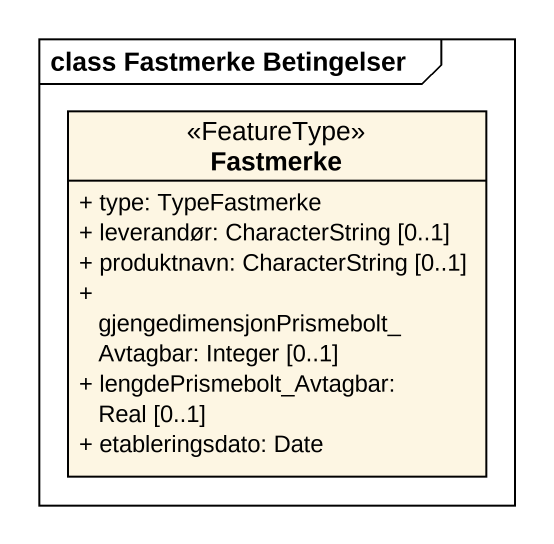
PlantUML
@startuml
mainframe class Fastmerke Betingelser
hide circle
hide empty members
skinparam classAttributeIconSize 0
class Fastmerke <<FeatureType>> {
  + type: TypeFastmerke
  + leverandør: CharacterString [0..1]
  + produktnavn: CharacterString [0..1]
  + gjengedimensjonPrismebolt_Avtagbar: Integer [0..1]
  + lengdePrismebolt_Avtagbar: Real [0..1]
  + etableringsdato: Date
}
@enduml
